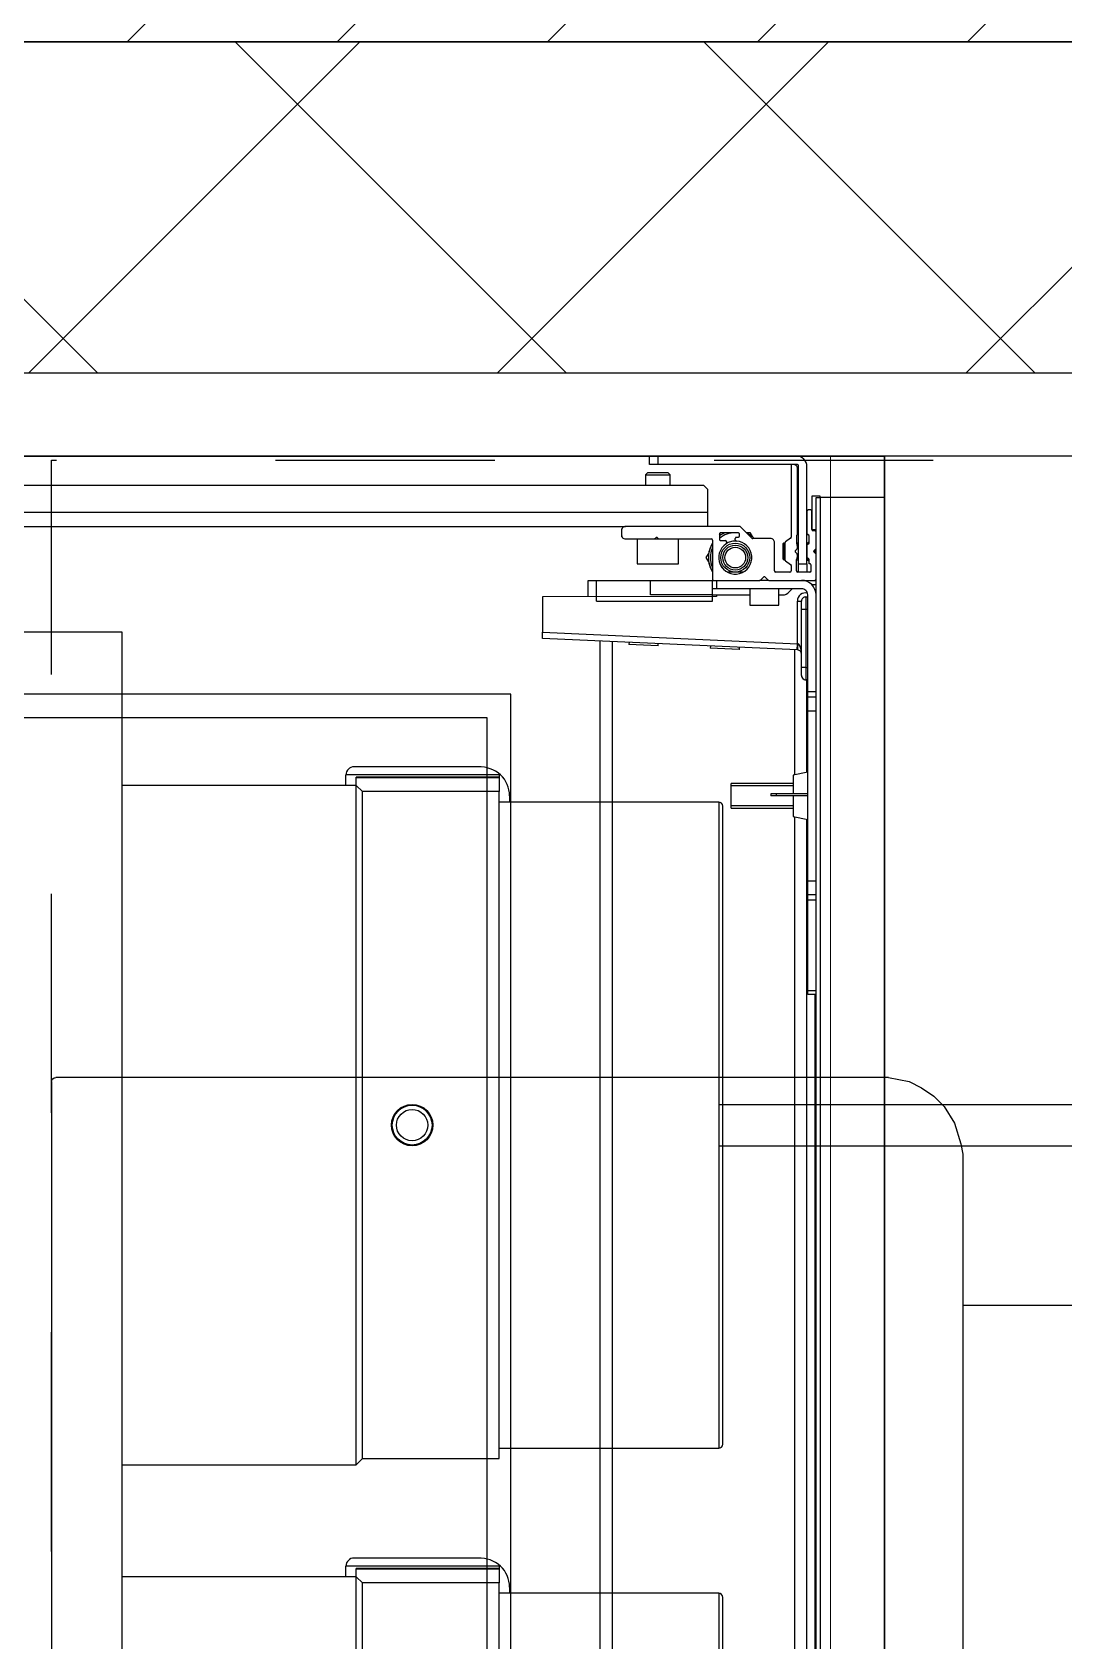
# Model space of a CAD drawing. Header units: centimetres. Extents: x 2648 to 12729, y 1890 to 6224.
# Drawn here: x 9259.53 to 9284.43, y 3492.79 to 3531.62 of the extents above; entities that cross this region are included whole.
import ezdxf

# ---------------------------------------------------------------- set-up
doc = ezdxf.new("R2010")
doc.units = ezdxf.units.CM
doc.linetypes.add('Style de ligne -1', pattern=[0.41664, 0.20828, -0.20836])
doc.linetypes.add('VW-01', pattern=[0.41656, 0.20828, -0.20828])
for name, color, linetype in [('B aménagement intérieur', 252, 'Continuous'), ('B Faux plafonds', 9, 'Continuous'), ('B GÈnÈral_Hatch', 252, 'Continuous'), ('B Général', 252, 'Continuous'), ('C ANNOTATIONS-prestations', 252, 'Continuous'), ('D SURFACES-shab', 252, 'Continuous'), ('MTI900_Alu', 252, 'Continuous')]:
    doc.layers.add(name, color=color, linetype=linetype)
doc.layers.add('prlm-CHAUFF', color=4, linetype='Continuous', lineweight=25)

# ---------------------------------------------------------------- blocks, each defined once
blk = doc.blocks.new('B 80.Gaine 150_70')
at = {"layer": 'B Général', "linetype": 'Continuous'}
blk.add_line((18.5, 36.305), (-69, 36.305), dxfattribs=at)
at = {"layer": 'B Général', "linetype": 'Continuous', "flags": 128}
for points in [[(-70, 36.305), (19.5, 36.305), (19.5, -2.715), (-70, -2.715)], [(-70, -2.7), (-70, 36.3), (19.5, 36.3), (19.5, -2.7)]]:
    blk.add_lwpolyline(points, close=True, dxfattribs=at)
at = {"layer": 'C ANNOTATIONS-prestations'}
for p, q in [((-69, 36.305), (-69, 35.205)), ((-69, 35.205), (-69, 34.755)), ((-69.03, 34.755), (-69.03, 34.555)), ((-69, 34.755), (-69.03, 34.755)), ((-69, 34.655), (-69, 34.755)), ((-69, 34.755), (18.5, 34.755)), ((18.5, 34.655), (-69, 34.655)), ((-68.23, 34.555), (-68.23, 34.655)), ((-68.2, 34.625), (-68.2, 34.585)), ((-67.771, 34.655), (-67.721, 34.606)), ((-67.736, 34.62), (-67.664, 34.62)), ((-67.679, 34.606), (-67.629, 34.655)), ((-67, 34.625), (-67, 34.655)), ((-67, 33.517), (-67, 34.625)), ((-66.9, 34.55), (-66.9, 34.655)), ((-64.317, 34.455), (-64.317, 34.655)), ((-64.182, 34.655), (-64.182, 34.455)), ((-63.85, 34.455), (-63.85, 34.655)), ((-59.75, 34.455), (-59.75, 34.655)), ((-59.418, 34.455), (-59.418, 34.655)), ((-59.283, 34.655), (-59.283, 34.455)), ((-57.1, 34.455), (-57.1, 34.655)), ((-57, 34.655), (-57, 34.455)), ((-23.583, 34.635), (-57, 34.635)), ((-70, 34.185), (-70, 30.835)), ((-69.8, 34.185), (-69.8, 30.835)), ((-67.4, 34.435), (-69.75, 34.435)), ((-67.4, 34.235), (-69.75, 34.235)), ((-68.105, 34.205), (-69.7, 34.205)), ((-69.03, 34.555), (-68.23, 34.555)), ((-68.7, 34.525), (-68.7, 34.465)), ((-68.23, 34.555), (-68.67, 34.555)), ((-68.67, 34.435), (-68.135, 34.435)), ((-68.077, 34.185), (-67.903, 34.185)), ((-67.904, 34.485), (-68.076, 34.485)), ((-67.94, 34.485), (-67.901, 34.446)), ((-67.901, 34.446), (-67.868, 34.446)), ((-67.9, 34.235), (-67.9, 34.185)), ((-67.783, 34.205), (-67.875, 34.205)), ((-67.857, 34.185), (-67.857, 34.235)), ((-67.845, 34.435), (-67.56, 34.435)), ((-67.762, 34.196), (-67.721, 34.156)), ((-67.679, 34.156), (-67.638, 34.196)), ((-67.53, 34.205), (-67.617, 34.205)), ((-67.543, 34.185), (-67.543, 34.235)), ((-67.537, 34.446), (-67.499, 34.446)), ((-67.23, 34.185), (-67.502, 34.185)), ((-67.4, 34.485), (-67.501, 34.485)), ((-67.5, 34.185), (-67.5, 34.235)), ((-67.499, 34.446), (-67.46, 34.485)), ((-67.4, 34.505), (-67.4, 34.485)), ((-67.4, 34.435), (-67.2, 34.435)), ((-67.4, 34.235), (-67.4, 34.435)), ((-67.2, 34.235), (-67.4, 34.235)), ((-67.23, 34.535), (-67.37, 34.535)), ((-67.2, 34.505), (-67.2, 34.215)), ((-66.8, 34.305), (-66.8, 32.255)), ((-64.317, 34.455), (-66.65, 34.455)), ((-66.6, 34.405), (-66.6, 34.455)), ((-66.6, 34.405), (-66.3, 34.405)), ((-66.3, 34.305), (-66.5, 34.305)), ((-66.5, 34.205), (-66.5, 34.305)), ((-65.471, 34.205), (-66.5, 34.205)), ((-66.3, 34.455), (-66.3, 34.405)), ((-66.3, 34.405), (-64.9, 34.405)), ((-66.3, 34.405), (-66.3, 34.305)), ((-64.9, 34.305), (-66.3, 34.305)), ((-65.75, 28.055), (-65.471, 34.205)), ((-65.321, 34.198), (-65.6, 28.055)), ((-65.471, 34.205), (-65.47, 34.21)), ((-65.321, 34.198), (-65.471, 34.205)), ((-65.32, 34.21), (-65.321, 34.198)), ((-64.9, 34.405), (-64.9, 34.455)), ((-64.9, 34.405), (-64.6, 34.405)), ((-64.9, 34.405), (-64.9, 34.305)), ((-64.7, 34.305), (-64.9, 34.305)), ((-64.6, 34.455), (-64.6, 34.405)), ((-62.366, 34.435), (-64.6, 34.435)), ((-64.182, 34.455), (-64.317, 34.455)), ((-63.85, 34.455), (-64.182, 34.455)), ((-59.75, 34.455), (-63.85, 34.455)), ((-62.37, 34.455), (-62.3, 34.105)), ((-61.85, 34.455), (-61.85, 33.696)), ((-61.8, 34.455), (-61.8, 33.696)), ((-61.3, 34.105), (-61.23, 34.455)), ((-23.65, 34.435), (-61.234, 34.435)), ((-59.418, 34.455), (-59.75, 34.455)), ((-59.283, 34.455), (-59.418, 34.455)), ((-57.1, 34.455), (-59.283, 34.455)), ((-57, 34.455), (-57.1, 34.455)), ((-69.8, 34.105), (-69.8, 34.085)), ((-69.77, 34.055), (-68.041, 34.055)), ((-68.016, 34.042), (-67.929, 33.918)), ((-67.904, 33.905), (-67.496, 33.905)), ((-67.9, 33.905), (-67.9, 33.875)), ((-67.9, 33.875), (-67.5, 33.875)), ((-67.9, 33.875), (-67.88, 33.855)), ((-67.88, 33.855), (-67.52, 33.855)), ((-67.857, 33.855), (-67.857, 33.905)), ((-67.543, 33.855), (-67.543, 33.905)), ((-67.52, 33.855), (-67.5, 33.875)), ((-67.5, 33.875), (-67.5, 33.905)), ((-67.471, 33.918), (-67.384, 34.042)), ((-67.359, 34.055), (-67.23, 34.055)), ((-67.2, 34.025), (-67.2, 33.685)), ((-66.65, 33.755), (-66.65, 33.852)), ((-65.324, 34.135), (-62.306, 34.135)), ((-62.3, 34.105), (-61.85, 34.105)), ((-62.1, 34.105), (-62.1, 32.605)), ((-62.039, 34.105), (-62.039, 32.605)), ((-61.8, 34.105), (-61.3, 34.105)), ((-61.561, 34.105), (-61.561, 32.605)), ((-61.5, 32.605), (-61.5, 34.105)), ((-61.294, 34.135), (-23.75, 34.135)), ((-68.01, 33.555), (-68.01, 33.127)), ((-67.23, 33.655), (-67.91, 33.655)), ((-67.079, 33.426), (-67.009, 33.496)), ((-67, 33.517), (-67, 33.293)), ((-66.4, 33.755), (-66.8, 33.755)), ((-66.4, 33.055), (-66.4, 33.755)), ((-61.85, 33.696), (-61.8, 33.696)), ((-61.85, 33.696), (-61.85, 33.56)), ((-61.85, 33.56), (-61.8, 33.56)), ((-61.8, 33.696), (-61.8, 33.56)), ((-68.019, 33.106), (-68.291, 32.834)), ((-68.156, 33.055), (-68.056, 33.113)), ((-68.156, 32.969), (-68.156, 33.055)), ((-67.009, 33.314), (-67.079, 33.384)), ((-67, 32.185), (-67, 33.293)), ((-66.8, 33.055), (-66.4, 33.055)), ((-66.65, 32.155), (-66.65, 33.055)), ((-68.3, 32.813), (-68.3, 30.055)), ((-68.15, 32.775), (-68.15, 32.355)), ((-68.07, 32.805), (-68.12, 32.805)), ((-68.04, 32.735), (-68.04, 32.775)), ((-67.979, 32.705), (-68.01, 32.705)), ((-67.2, 32.899), (-67.2, 32.511)), ((-65.334, 32.803), (-65.384, 32.805)), ((-65.334, 32.803), (-65.366, 32.101)), ((-68.104, 32.325), (-68.15, 32.351)), ((-68.12, 32.325), (-67.99, 32.325)), ((-67.96, 32.355), (-67.96, 32.465)), ((-67.93, 32.495), (-67.907, 32.495)), ((-67, 32.255), (-66.8, 32.255)), ((-66.8, 32.255), (-66.8, 32.155)), ((-66.65, 32.257), (-66.61, 32.255)), ((-66.61, 32.255), (-66.601, 28.055)), ((-61.5, 32.605), (-62.1, 32.605)), ((-69.2, 32.035), (-69.3, 31.935)), ((-69.3, 1.435), (-69.3, 31.935)), ((-69.2, 32.035), (-68.65, 32.035)), ((-68.65, 32.035), (-68.3, 32.035)), ((-68.65, 1.335), (-68.65, 32.035)), ((-68, 30.867), (-68, 32.125)), ((-67.97, 32.155), (-67.03, 32.155)), ((-67.55, 32.005), (-67.65, 32.063)), ((-67.45, 32.063), (-67.55, 32.005)), ((-67, 32.155), (-67, 32.185)), ((-67, 30.655), (-67, 32.155)), ((-66.8, 32.155), (-67, 32.155)), ((-66.65, 32.155), (-66.8, 32.155)), ((-66.5, 32.155), (-66.65, 32.155)), ((-66.65, 32.155), (-66.65, 30.655)), ((-66.5, 29.355), (-66.5, 32.155)), ((-65.416, 32.104), (-65.366, 32.101)), ((-69.55, 31.135), (-69.6, 31.085)), ((-69.6, 31.085), (-69.6, 30.585)), ((-69.55, 30.535), (-69.55, 31.135)), ((-69.3, 31.135), (-69.55, 31.135)), ((-67.4, 31.335), (-68, 31.335)), ((-67.4, 30.335), (-67.4, 31.335)), ((-70, 30.635), (-70, 30.835)), ((-70, 30.835), (-69.8, 30.835)), ((-69.8, 30.835), (-69.8, 30.635)), ((-68.029, 30.826), (-68.009, 30.846)), ((-68.009, 30.764), (-68.029, 30.784)), ((-68, 30.743), (-68, 30.867)), ((-68, 30.055), (-68, 30.743)), ((-65.423, 30.841), (-65.473, 30.843)), ((-65.423, 30.841), (-65.455, 30.139)), ((-69.8, 30.635), (-70, 30.635)), ((-69.6, 30.585), (-69.55, 30.535)), ((-69.55, 30.535), (-69.3, 30.535)), ((-68, 30.335), (-67.4, 30.335)), ((-67, 29.355), (-67, 30.655)), ((-66.65, 30.655), (-67, 30.655)), ((-68.3, 3.285), (-68.3, 30.055)), ((-68.2, 29.955), (-68.1, 29.955)), ((-65.505, 30.142), (-65.455, 30.139)), ((-65.524, 29.735), (-23.925, 29.735)), ((-67, 29.155), (-67, 29.355)), ((-66.5, 29.355), (-67, 29.355)), ((-66.603, 29.155), (-67, 29.155)), ((-65.537, 29.435), (-23.925, 29.435)), ((-66.601, 28.055), (-65.75, 28.055)), ((-65.6, 28.055), (-65.75, 28.055))]:
    blk.add_line(p, q, dxfattribs=at)
at = {"layer": 'C ANNOTATIONS-prestations', "flags": 128}
for points in [[(-68.23, 34.555, 0.198912), (-68.209, 34.564, 0.198912), (-68.2, 34.585)], [(-68.17, 34.655, 0.198912), (-68.191, 34.646, 0.198912), (-68.2, 34.625)], [(-67.721, 34.606, 0.198912), (-67.7, 34.597, 0.198912), (-67.679, 34.606)], [(-67, 34.625, 0.198912), (-67.009, 34.646, 0.198912), (-67.03, 34.655)], [(-66.65, 34.655, 0.198912), (-66.897, 34.552, 0.198912), (-67, 34.305)], [(-69.75, 34.435, 0.198912), (-69.927, 34.362, 0.198912), (-70, 34.185)], [(-69.75, 34.235, 0.198912), (-69.785, 34.22, 0.198912), (-69.8, 34.185)], [(-69.7, 34.205, 0.198912), (-69.771, 34.176, 0.198912), (-69.8, 34.105)], [(-68.67, 34.555, 0.198912), (-68.691, 34.546, 0.198912), (-68.7, 34.525)], [(-68.7, 34.465, 0.198912), (-68.691, 34.444, 0.198912), (-68.67, 34.435)], [(-68.135, 34.435, 0.17724), (-68.116, 34.442, 0.17724), (-68.105, 34.46)], [(-68.076, 34.485, 0.17724), (-68.095, 34.478, 0.17724), (-68.105, 34.46)], [(-68.105, 34.205, 0.155096), (-68.094, 34.191, 0.155096), (-68.077, 34.185)], [(-67.875, 34.46, 0.17724), (-67.885, 34.478, 0.17724), (-67.904, 34.485)], [(-67.903, 34.185, 0.155096), (-67.886, 34.191, 0.155096), (-67.875, 34.205)], [(-67.9, 34.435, 0.013224), (-67.9, 34.44, 0.013224), (-67.901, 34.446)], [(-67.875, 34.46, 0.17724), (-67.864, 34.442, 0.17724), (-67.845, 34.435)], [(-67.762, 34.196, 0.098491), (-67.772, 34.203, 0.098491), (-67.783, 34.205)], [(-67.617, 34.205, 0.098491), (-67.628, 34.203, 0.098491), (-67.638, 34.196)], [(-67.56, 34.435, 0.17724), (-67.541, 34.442, 0.17724), (-67.53, 34.46)], [(-67.501, 34.485, 0.17724), (-67.52, 34.478, 0.17724), (-67.53, 34.46)], [(-67.53, 34.205, 0.155096), (-67.519, 34.191, 0.155096), (-67.502, 34.185)], [(-67.499, 34.446, 0.013224), (-67.5, 34.44, 0.013224), (-67.5, 34.435)], [(-67.37, 34.535, 0.198912), (-67.391, 34.526, 0.198912), (-67.4, 34.505)], [(-67.2, 34.505, 0.198912), (-67.209, 34.526, 0.198912), (-67.23, 34.535)], [(-67.23, 34.185, 0.198912), (-67.209, 34.194, 0.198912), (-67.2, 34.215)], [(-66.65, 34.455, 0.198912), (-66.756, 34.411, 0.198912), (-66.8, 34.305)], [(-66.695, 34.448, 0.227222), (-66.656, 34.28, 0.227222), (-66.5, 34.205)], [(-66.6, 34.405, 0.198912), (-66.571, 34.334, 0.198912), (-66.5, 34.305)], [(-65.22, 34.305, 0.193016), (-65.289, 34.277, 0.193016), (-65.32, 34.21)], [(-64.7, 34.305, 0.198912), (-64.629, 34.334, 0.198912), (-64.6, 34.405)], [(-69.8, 34.085, 0.198912), (-69.791, 34.064, 0.198912), (-69.77, 34.055)], [(-68.016, 34.042, 0.120588), (-68.027, 34.052, 0.120588), (-68.041, 34.055)], [(-67.929, 33.918, 0.120588), (-67.918, 33.908, 0.120588), (-67.904, 33.905)], [(-67.721, 34.156, 0.198912), (-67.7, 34.147, 0.198912), (-67.679, 34.156)], [(-67.496, 33.905, 0.120588), (-67.482, 33.908, 0.120588), (-67.471, 33.918)], [(-67.359, 34.055, 0.120588), (-67.373, 34.052, 0.120588), (-67.384, 34.042)], [(-67.2, 34.025, 0.198912), (-67.209, 34.046, 0.198912), (-67.23, 34.055)], [(-66.8, 34.087, 0.028434), (-66.763, 34.044, 0.028434), (-66.722, 34.005)], [(-66.65, 33.852, 0.109774), (-66.669, 33.936, 0.109774), (-66.722, 34.005)], [(-67.91, 33.655, 0.198912), (-67.981, 33.626, 0.198912), (-68.01, 33.555)], [(-67.23, 33.655, 0.198912), (-67.209, 33.664, 0.198912), (-67.2, 33.685)], [(-67.079, 33.426, 0.198912), (-67.088, 33.405, 0.198912), (-67.079, 33.384)], [(-67.009, 33.496, 0.098491), (-67.002, 33.506, 0.098491), (-67, 33.517)], [(-68.01, 33.164, 0.041018), (-68.079, 33.083, 0.041018), (-68.133, 32.992)], [(-68.019, 33.106, 0.098491), (-68.012, 33.116, 0.098491), (-68.01, 33.127)], [(-67.882, 32.482, 0.366532), (-67.384, 32.341, 0.366532), (-67.164, 32.808, 0.366532), (-67.588, 33.103, 0.366532), (-67.949, 32.733)], [(-67, 33.293, 0.098491), (-67.002, 33.304, 0.098491), (-67.009, 33.314)], [(-68.291, 32.834, 0.098491), (-68.298, 32.824, 0.098491), (-68.3, 32.813)], [(-68.12, 32.805, 0.198912), (-68.141, 32.796, 0.198912), (-68.15, 32.775)], [(-68.143, 32.794, 0.018566), (-68.148, 32.75, 0.018566), (-68.15, 32.705)], [(-68.15, 32.705, 0.085942), (-68.115, 32.503, 0.085942), (-68.014, 32.325)], [(-68.04, 32.775, 0.198912), (-68.049, 32.796, 0.198912), (-68.07, 32.805)], [(-68.04, 32.735, 0.198912), (-68.031, 32.714, 0.198912), (-68.01, 32.705)], [(-67.979, 32.705, 0.189855), (-67.958, 32.713, 0.189855), (-67.949, 32.733)], [(-67.949, 32.733, 0.008728), (-67.95, 32.719, 0.008728), (-67.95, 32.705)], [(-67.95, 32.705, 0.074153), (-67.933, 32.588, 0.074153), (-67.882, 32.482)], [(-68.15, 32.455, 0.02871), (-68.117, 32.388, 0.02871), (-68.077, 32.325)], [(-68.15, 32.355, 0.198912), (-68.141, 32.334, 0.198912), (-68.12, 32.325)], [(-67.99, 32.325, 0.198912), (-67.969, 32.334, 0.198912), (-67.96, 32.355)], [(-67.93, 32.495, 0.198912), (-67.951, 32.486, 0.198912), (-67.96, 32.465)], [(-67.882, 32.482, 0.122946), (-67.893, 32.491, 0.122946), (-67.907, 32.495)], [(-67.97, 32.155, 0.198912), (-67.991, 32.146, 0.198912), (-68, 32.125)], [(-67.896, 32.155, 0.14145), (-67.55, 32.055, 0.14145), (-67.204, 32.155)], [(-67.79, 32.155, 0.103148), (-67.55, 32.105, 0.103148), (-67.31, 32.155)], [(-67.03, 32.155, 0.198912), (-67.009, 32.164, 0.198912), (-67, 32.185)], [(-68.029, 30.826, 0.198912), (-68.038, 30.805, 0.198912), (-68.029, 30.784)], [(-68.009, 30.846, 0.098491), (-68.002, 30.856, 0.098491), (-68, 30.867)], [(-68, 30.743, 0.098491), (-68.002, 30.754, 0.098491), (-68.009, 30.764)], [(-68.3, 30.055, 0.198912), (-68.271, 29.984, 0.198912), (-68.2, 29.955)], [(-68.1, 29.955, 0.198912), (-68.029, 29.984, 0.198912), (-68, 30.055)]]:
    blk.add_lwpolyline(points, format="xyb", dxfattribs=at)
at = {"layer": 'C ANNOTATIONS-prestations'}
for radius in [0.35, 0.3, 0.25]:
    blk.add_circle((-67.55, 32.705), radius, dxfattribs=at)
for points, knots in [([(-65.22, 34.305), (-65.254, 34.305), (-65.318, 34.298), (-65.367, 34.286), (-65.396, 34.276), (-65.421, 34.265), (-65.441, 34.252), (-65.453, 34.242), (-65.462, 34.232), (-65.469, 34.218), (-65.47, 34.211), (-65.47, 34.21), (-65.47, 34.21)], [0, 0, 0, 1, 2, 3, 4, 5, 6, 7, 8, 9, 9, 10, 10, 10]), ([(-65.47, 34.21), (-65.431, 34.208), (-65.38, 34.207), (-65.352, 34.207), (-65.333, 34.207), (-65.324, 34.208), (-65.322, 34.209), (-65.321, 34.209), (-65.32, 34.209), (-65.32, 34.209), (-65.32, 34.21)], [0, 0, 0, 1, 2, 3, 4, 5, 6, 7, 7, 8, 8, 8])]:
    blk.add_open_spline(points, degree=2, knots=knots, dxfattribs=at)
blk = doc.blocks.new('xi.uta-yzen-g')
at = {"layer": 'prlm-CHAUFF', "ltscale": 50}
for p, q in [((-36.4, 35.02), (-20.8, 35.02)), ((-36.4, 35.02), (-36.4, 29.72)), ((-20.9, 35.12), (-36.3, 35.12)), ((-20.8, 29.72), (-20.8, 35.02)), ((-17.3, 35.02), (-1.7, 35.02)), ((-17.3, 35.02), (-17.3, 29.72)), ((-1.8, 35.12), (-17.2, 35.12)), ((-36.55, 29.97), (-36.4, 29.97)), ((-17.45, 29.97), (-17.3, 29.97)), ((-37.056, 29.72), (-36.65, 29.72)), ((-37.056, 29.72), (-37.056, 26.02)), ((-37, 29.72), (-37, 26.27)), ((-36.98, 29.72), (-36.98, 26.27)), ((-20.55, 29.72), (-36.65, 29.72)), ((-36.65, 29.72), (-36.65, 26.42)), ((-20.55, 26.42), (-20.55, 29.72)), ((-17.956, 29.72), (-17.55, 29.72)), ((-17.956, 29.72), (-17.956, 26.02)), ((-17.9, 29.72), (-17.9, 26.27)), ((-17.88, 29.72), (-17.88, 26.27)), ((-1.45, 29.72), (-17.55, 29.72)), ((-17.55, 29.72), (-17.55, 26.42)), ((-37.25, 29.216), (-37.25, 26.22)), ((-18.15, 29.216), (-18.15, 26.22)), ((-37, 28.42), (-36.98, 28.42)), ((-17.9, 28.42), (-17.88, 28.42)), ((-36.98, 28.07), (-37, 28.07)), ((-17.88, 28.07), (-17.9, 28.07)), ((-37, 27.693), (-36.98, 27.693)), ((-17.9, 27.693), (-17.88, 27.693)), ((-36.98, 27.343), (-37, 27.343)), ((-37, 27.293), (-36.98, 27.293)), ((-36.98, 27.193), (-37, 27.193)), ((-17.88, 27.343), (-17.9, 27.343)), ((-17.9, 27.293), (-17.88, 27.293)), ((-17.88, 27.193), (-17.9, 27.193)), ((-36.65, 26.42), (-36.8, 26.27)), ((-20.55, 26.42), (-36.65, 26.42)), ((-20.4, 26.27), (-20.55, 26.42)), ((-17.55, 26.42), (-17.7, 26.27)), ((-1.45, 26.42), (-17.55, 26.42)), ((-36.8, 26.02), (-37.05, 26.02)), ((-36.98, 26.27), (-37, 26.27)), ((-36.8, 26.27), (-36.98, 26.27)), ((-20.4, 26.27), (-36.8, 26.27)), ((-36.8, 26.27), (-36.8, 20.62)), ((-20.4, 20.62), (-20.4, 26.27)), ((-17.7, 26.02), (-17.95, 26.02)), ((-17.88, 26.27), (-17.9, 26.27)), ((-17.7, 26.27), (-17.88, 26.27)), ((-1.3, 26.27), (-17.7, 26.27)), ((-17.7, 26.27), (-17.7, 20.62))]:
    blk.add_line(p, q, dxfattribs=at)
for points in [[(-39, 30), (-39, 0), (0, 0), (0, 30)], [(-38.429, 29.429), (-38.429, 0.571), (-0.571, 0.571), (-0.571, 29.429)], [(-40.5, 20.62), (-40.5, 3.9), (40.5, 3.9), (40.5, 20.62)]]:
    blk.add_lwpolyline(points, close=True, dxfattribs=at)
for radius in [0.5, 0.48, 0.38]:
    blk.add_circle((-28.6, 27.62), radius, dxfattribs=at)
for centre, radius, start, end in [((-36.3, 35.02), 0.1, 90, 180), ((-20.9, 35.02), 0.1, 0, 90), ((-17.2, 35.02), 0.1, 90, 180), ((-36.55, 29.27), 0.7, 90, 136.2731), ((-17.45, 29.27), 0.7, 90, 136.2731), ((-36.475, 29.24), 0.776, 138.5248, 181.7675), ((-17.375, 29.24), 0.776, 138.5248, 181.7675), ((-37.05, 26.22), 0.2, 180, 268.3239), ((-37.05, 26.22), 0.2, 268.3239, 270), ((-17.95, 26.22), 0.2, 180, 268.3239), ((-17.95, 26.22), 0.2, 268.3239, 270)]:
    blk.add_arc(centre, radius, start, end, dxfattribs=at)
for centre, major_axis, ratio, start_param, end_param in [((-36.55, 28.959), (-0.45, 0), 0.974723, 5.983927, 6.283185), ((-17.45, 28.959), (-0.45, 0), 0.974723, 5.983927, 6.283185), ((-36.55, 28.603), (-0.45, 0), 0.974723, 5.983927, 6.283185), ((-35.75, 28.603), (-1.25, 0), 0.146694, 0, 0.179125), ((-17.45, 28.603), (-0.45, 0), 0.974723, 5.983927, 6.283185), ((-16.65, 28.603), (-1.25, 0), 0.146694, 0, 0.179125)]:
    blk.add_ellipse(centre, major_axis=major_axis, ratio=ratio, start_param=start_param, end_param=end_param, dxfattribs=at)
for points in [[(-36.982, 29.391), (-36.986, 29.379), (-36.989, 29.366), (-36.997, 29.324), (-37, 29.294), (-37, 29.265)], [(-17.882, 29.391), (-17.886, 29.379), (-17.889, 29.366), (-17.897, 29.324), (-17.9, 29.294), (-17.9, 29.265)]]:
    blk.add_open_spline(points, degree=3, knots=[0.8185803, 0.8185803, 0.8185803, 0.8185803, 0.875, 0.875, 1, 1, 1, 1], dxfattribs=at)
blk = doc.blocks.new('B 70.MTI900_Alu_390')
at = {"layer": 'MTI900_Alu', "color": 1, "linetype": 'Continuous'}
for p, q in [((4.34, -0.405), (4.34, -3.475)), ((4.405, -0.415), (4.405, -3.465)), ((4.305, -0.6), (4.305, -3.277)), ((4.0071, -3.6913), (4.035, -3.077)), ((4.05, -3.077), (4.0221, -3.692)), ((4.035, -3.077), (4.05, -3.077)), ((4.1351, -3.077), (4.05, -3.077)), ((4.136, -3.497), (4.1351, -3.077)), ((4.0287, -3.215), (-0.1325, -3.215)), ((4.125, -3.207), (4.125, -3.487)), ((4.125, -3.207), (4.175, -3.207)), ((4.1353, -3.187), (4.175, -3.187)), ((4.175, -3.187), (4.175, -3.207)), ((4.175, -3.207), (4.175, -3.337)), ((4.0274, -3.245), (-0.1325, -3.245)), ((4.0173, -3.3556), (4.0205, -3.2854)), ((4.0255, -3.2857), (4.0205, -3.2854)), ((4.275, -3.277), (4.275, -3.3458)), ((4.295, -3.267), (4.285, -3.267)), ((4.305, -3.5528), (4.305, -3.277)), ((4.14, -3.337), (4.175, -3.337)), ((4.14, -3.487), (4.14, -3.337)), ((4.175, -3.337), (4.175, -3.487)), ((4.215, -3.305), (4.215, -3.405)), ((4.275, -3.305), (4.215, -3.305)), ((4.43, -3.325), (4.405, -3.325)), ((4.43, -3.325), (4.43, -3.385)), ((4.435, -3.33), (4.43, -3.325)), ((4.435, -3.38), (4.435, -3.33)), ((4.455, -3.355), (4.455, -3.335)), ((4.455, -3.335), (4.475, -3.335)), ((4.475, -3.335), (4.475, -3.355)), ((4.0173, -3.3556), (4.0223, -3.3558)), ((4.275, -3.3458), (4.275, -3.3582)), ((4.275, -3.3582), (4.275, -3.484)), ((4.2759, -3.3479), (4.2779, -3.3499)), ((4.2779, -3.3541), (4.2759, -3.3561)), ((4.455, -3.69), (4.455, -3.355)), ((4.475, -3.355), (4.455, -3.355)), ((4.475, -3.69), (4.475, -3.355)), ((4.215, -3.405), (4.275, -3.405)), ((4.405, -3.385), (4.43, -3.385)), ((4.43, -3.385), (4.435, -3.38)), ((4.0084, -3.5518), (4.0116, -3.4816)), ((4.0166, -3.4819), (4.0116, -3.4816)), ((4.125, -3.487), (4.14, -3.487)), ((4.14, -3.487), (4.155, -3.487)), ((4.14, -3.487), (4.14, -3.577)), ((4.155, -3.487), (4.175, -3.487)), ((4.155, -3.497), (4.155, -3.487)), ((4.175, -3.487), (4.175, -3.49)), ((4.175, -3.49), (4.175, -3.6008)), ((4.272, -3.487), (4.178, -3.487)), ((4.22, -3.4778), (4.23, -3.472)), ((4.23, -3.472), (4.24, -3.4778)), ((4.34, -3.475), (4.305, -3.475)), ((4.395, -3.475), (4.34, -3.475)), ((4.395, -3.475), (4.405, -3.465)), ((3.625, -3.532), (3.685, -3.532)), ((3.625, -3.532), (3.625, -3.682)), ((3.6311, -3.682), (3.6311, -3.532)), ((3.6789, -3.682), (3.6789, -3.532)), ((3.685, -3.682), (3.685, -3.532)), ((4.14, -3.4972), (4.136, -3.497)), ((4.155, -3.702), (4.155, -3.497)), ((4.175, -3.497), (4.155, -3.497)), ((4.195, -3.5614), (4.195, -3.5226)), ((4.268, -3.521), (4.2657, -3.521)), ((4.271, -3.507), (4.271, -3.518)), ((4.287, -3.504), (4.274, -3.504)), ((4.2854, -3.504), (4.29, -3.5066)), ((4.29, -3.549), (4.29, -3.507)), ((4.0084, -3.5518), (4.0134, -3.552)), ((4.2729, -3.542), (4.276, -3.542)), ((4.2769, -3.5821), (4.3041, -3.5549)), ((4.279, -3.545), (4.279, -3.549)), ((4.282, -3.552), (4.287, -3.552)), ((4.2906, -3.5684), (4.2906, -3.577)), ((4.115, -3.577), (4.115, -3.647)), ((4.155, -3.577), (4.115, -3.577)), ((4.175, -3.6232), (4.175, -3.6008)), ((4.1759, -3.6029), (4.1829, -3.6099)), ((4.276, -3.627), (4.276, -3.5842)), ((4.2906, -3.577), (4.2806, -3.5828)), ((3.655, -3.6411), (3.655, -3.6275)), ((3.66, -3.6275), (3.655, -3.6275)), ((3.655, -3.717), (3.655, -3.6411)), ((3.66, -3.6411), (3.655, -3.6411)), ((3.66, -3.6411), (3.66, -3.6275)), ((3.66, -3.717), (3.66, -3.6411)), ((4.115, -3.647), (4.155, -3.647)), ((4.14, -3.647), (4.14, -3.6567)), ((4.175, -3.6232), (4.175, -3.734)), ((4.1829, -3.6141), (4.1759, -3.6211)), ((4.195, -3.674), (4.195, -3.64)), ((4.198, -3.637), (4.266, -3.637)), ((3.6044, -3.685), (-0.15, -3.685)), ((3.605, -3.682), (3.598, -3.717)), ((3.655, -3.682), (3.605, -3.682)), ((3.705, -3.682), (3.66, -3.682)), ((3.712, -3.717), (3.705, -3.682)), ((4.0074, -3.685), (3.7056, -3.685)), ((4.2109, -3.677), (4.198, -3.677)), ((4.2221, -3.6633), (4.2134, -3.6757)), ((4.2654, -3.662), (4.2246, -3.662)), ((4.227, -3.657), (4.225, -3.659)), ((4.265, -3.659), (4.225, -3.659)), ((4.225, -3.659), (4.225, -3.662)), ((4.263, -3.657), (4.227, -3.657)), ((4.2293, -3.657), (4.2293, -3.662)), ((4.2429, -3.6871), (4.2388, -3.6911)), ((4.2512, -3.6911), (4.2471, -3.6871)), ((4.2607, -3.657), (4.2607, -3.662)), ((4.265, -3.659), (4.263, -3.657)), ((4.265, -3.662), (4.265, -3.659)), ((4.2766, -3.6757), (4.2679, -3.6633)), ((4.452, -3.677), (4.2791, -3.677)), ((4.455, -3.682), (4.455, -3.68)), ((-0.16, -3.715), (3.5984, -3.715)), ((3.175, -3.717), (3.185, -3.717)), ((3.175, -3.737), (3.175, -3.717)), ((3.185, -3.717), (3.4033, -3.717)), ((3.185, -3.717), (3.185, -3.737)), ((3.4033, -3.737), (3.4033, -3.717)), ((3.4033, -3.717), (3.4168, -3.717)), ((3.4168, -3.717), (3.45, -3.717)), ((3.4168, -3.717), (3.4168, -3.737)), ((3.45, -3.717), (3.86, -3.717)), ((3.45, -3.717), (3.45, -3.737)), ((3.7116, -3.715), (3.935, -3.715)), ((3.86, -3.717), (3.8932, -3.717)), ((3.86, -3.717), (3.86, -3.737)), ((3.8932, -3.717), (3.9067, -3.717)), ((3.8932, -3.737), (3.8932, -3.717)), ((3.9067, -3.717), (4.14, -3.717)), ((3.9067, -3.717), (3.9067, -3.737)), ((3.935, -3.717), (3.935, -3.712)), ((3.965, -3.712), (3.935, -3.712)), ((3.945, -3.702), (3.965, -3.702)), ((3.965, -3.702), (4.105, -3.702)), ((3.965, -3.712), (3.965, -3.702)), ((3.965, -3.712), (3.965, -3.717)), ((4.105, -3.712), (3.965, -3.712)), ((4.007, -3.6925), (4.0071, -3.6913)), ((4.0071, -3.6913), (4.0221, -3.692)), ((4.0221, -3.692), (4.022, -3.6925)), ((4.0221, -3.692), (4.125, -3.692)), ((4.105, -3.702), (4.125, -3.702)), ((4.105, -3.712), (4.105, -3.702)), ((4.105, -3.717), (4.105, -3.712)), ((4.135, -3.712), (4.105, -3.712)), ((4.125, -3.692), (4.125, -3.702)), ((4.135, -3.712), (4.135, -3.717)), ((4.165, -3.7265), (4.165, -3.737)), ((4.195, -3.722), (4.195, -3.693)), ((4.195, -3.695), (4.215, -3.695)), ((4.215, -3.715), (4.195, -3.715)), ((4.198, -3.69), (4.2252, -3.69)), ((4.198, -3.725), (4.212, -3.725)), ((4.215, -3.695), (4.45, -3.695)), ((4.215, -3.695), (4.215, -3.715)), ((4.215, -3.715), (4.45, -3.715)), ((4.215, -3.72), (4.2251, -3.72)), ((4.215, -3.722), (4.215, -3.72)), ((4.2249, -3.7161), (4.221, -3.72)), ((4.2287, -3.7161), (4.2249, -3.7161)), ((4.225, -3.69), (4.225, -3.695)), ((4.228, -3.692), (4.2367, -3.692)), ((4.2293, -3.69), (4.2293, -3.695)), ((4.2595, -3.715), (4.231, -3.715)), ((4.2533, -3.692), (4.2625, -3.692)), ((4.2607, -3.69), (4.2607, -3.695)), ((4.2651, -3.7161), (4.2618, -3.7161)), ((4.265, -3.695), (4.265, -3.69)), ((4.269, -3.72), (4.2651, -3.7161)), ((4.2827, -3.69), (4.2653, -3.69)), ((4.2654, -3.72), (4.2826, -3.72)), ((4.2855, -3.692), (4.445, -3.692)), ((4.342, -3.715), (4.2885, -3.715)), ((4.298, -3.727), (4.342, -3.727)), ((4.378, -3.727), (4.298, -3.727)), ((4.298, -3.727), (4.298, -3.737)), ((4.345, -3.724), (4.345, -3.718)), ((4.378, -3.747), (4.378, -3.727)), ((-4.375, -3.737), (4.375, -3.737)), ((4.375, -3.747), (-4.375, -3.747)), ((-0.1667, -3.735), (3.175, -3.735)), ((4.175, -3.734), (4.175, -3.737)), ((4.2429, -3.7321), (4.2379, -3.737)), ((4.2486, -3.7335), (4.2414, -3.7335)), ((4.2521, -3.737), (4.2471, -3.7321)), ((4.295, -3.734), (4.295, -3.73)), ((4.375, -3.737), (4.375, -3.747)), ((4.375, -3.747), (4.378, -3.747)), ((4.375, -3.792), (4.375, -3.747)), ((4.375, -3.902), (4.375, -3.792)), ((-4.375, -3.902), (4.375, -3.902))]:
    blk.add_line(p, q, dxfattribs=at)
for radius in [0.035, 0.03, 0.025]:
    blk.add_circle((4.23, -3.542), radius, dxfattribs=at)
for centre, radius, start, end in [((4.285, -3.277), 0.01, 90, 180), ((4.295, -3.277), 0.01, 0, 90), ((4.278, -3.3458), 0.003, 180, 225), ((4.278, -3.3582), 0.003, 135, 180), ((4.2758, -3.352), 0.003, 315, 45), ((4.178, -3.49), 0.003, 90, 180), ((4.23, -3.542), 0.065, 57.7958, 122.2042), ((4.23, -3.542), 0.06, 66.4435, 113.5565), ((4.272, -3.484), 0.003, 270, 0), ((4.23, -3.542), 0.04, 33.9272, 355.9994), ((4.2657, -3.518), 0.003, 213.9272, 270), ((4.23, -3.542), 0.04, 0, 33.9272), ((4.268, -3.518), 0.003, 270, 0), ((4.274, -3.507), 0.003, 90, 180), ((4.23, -3.542), 0.06, 0, 39.2965), ((4.23, -3.542), 0.065, 22.6199, 35.7758), ((4.287, -3.507), 0.003, 0, 90), ((4.2729, -3.545), 0.003, 90, 175.9994), ((4.23, -3.542), 0.04, 355.9994, 0), ((4.276, -3.545), 0.003, 0, 90), ((4.23, -3.542), 0.065, 315.0475, 333.838), ((4.282, -3.549), 0.003, 180, 270), ((4.287, -3.549), 0.003, 270, 0), ((4.23, -3.542), 0.06, 351.491, 0), ((4.302, -3.5528), 0.003, 315, 0), ((4.178, -3.6008), 0.003, 180, 225), ((4.1808, -3.612), 0.003, 315, 45), ((4.279, -3.5842), 0.003, 135, 180), ((4.178, -3.6232), 0.003, 135, 180), ((4.198, -3.64), 0.003, 90, 180), ((4.266, -3.627), 0.01, 270, 0), ((4.16, -3.6567), 0.02, 180, 230.1159), ((4.1151, -3.7104), 0.05, 37.0861, 50.1159), ((4.198, -3.674), 0.003, 180, 270), ((4.2109, -3.674), 0.003, 270, 325.008), ((4.2246, -3.665), 0.003, 90, 145.008), ((4.245, -3.6892), 0.003, 45, 135), ((4.2654, -3.665), 0.003, 34.992, 90), ((4.2791, -3.674), 0.003, 214.992, 270), ((4.445, -3.682), 0.01, 270, 0), ((4.452, -3.68), 0.003, 0, 90), ((3.945, -3.712), 0.01, 90, 180), ((3.997, -3.692), 0.01, 270, 357.3974), ((4.125, -3.712), 0.02, 347.588, 90), ((4.125, -3.712), 0.01, 0, 90), ((4.14, -3.702), 0.035, 270, 0), ((4.14, -3.702), 0.015, 270, 0), ((4.198, -3.693), 0.003, 90, 180), ((4.198, -3.722), 0.003, 180, 270), ((4.212, -3.722), 0.003, 270, 0), ((4.215, -3.715), 0.01, 353.9388, 0), ((4.2251, -3.717), 0.003, 270, 350.4059), ((4.2252, -3.693), 0.003, 19.4712, 90), ((4.231, -3.718), 0.003, 90, 170.4059), ((4.2367, -3.689), 0.003, 270, 315), ((4.2533, -3.689), 0.003, 225, 270), ((4.2595, -3.718), 0.003, 9.5941, 90), ((4.2653, -3.693), 0.003, 90, 160.5288), ((4.2654, -3.717), 0.003, 189.5941, 270), ((4.275, -3.715), 0.01, 180, 186.0612), ((4.2826, -3.717), 0.003, 270, 350.4059), ((4.2827, -3.693), 0.003, 19.4712, 90), ((4.2885, -3.718), 0.003, 90, 170.4059), ((4.298, -3.73), 0.003, 90, 180), ((4.342, -3.718), 0.003, 0, 90), ((4.342, -3.724), 0.003, 270, 0), ((4.45, -3.69), 0.025, 270, 0), ((4.45, -3.69), 0.005, 270, 0), ((4.178, -3.734), 0.003, 180, 270), ((4.245, -3.7342), 0.003, 45, 135), ((4.292, -3.734), 0.003, 270, 0)]:
    blk.add_arc(centre, radius, start, end, dxfattribs=at)
for centre, major_axis, ratio, start_param, end_param in [((3.997, -3.692), (-0.025, 0), 0.4, 1.570796, 3.096169), ((4.022, -3.6931), (-0.015, 0.0007), 0.045361, -1.568734, 0)]:
    blk.add_ellipse(centre, major_axis=major_axis, ratio=ratio, start_param=start_param, end_param=end_param, dxfattribs=at)
blk = doc.blocks.new('B 80.200_wc-2')
at = {"layer": 'B Général', "linetype": 'Continuous'}
for p, q in [((-25, -20.1), (-25, 0)), ((-24.9, 0.1), (24.9, 0.1)), ((-19.5, -44.2), (-19.5, -21.9))]:
    blk.add_line(p, q, dxfattribs=at)
at = {"layer": 'B Général', "linetype": 'Continuous', "flags": 128}
blk.add_lwpolyline([(-25, -20.1), (-24.9, -20.6), (-24.75, -20.9), (-24.55, -21.2), (-24.3, -21.45), (-23.9, -21.7), (-23.4, -21.85), (-23.15, -21.9), (23.25, -21.9), (23.55, -21.85), (23.9, -21.7), (24.2, -21.5), (24.45, -21.3), (24.65, -21.05), (24.8, -20.75), (24.9, -20.5), (24.95, -20.3), (25, -20.1)], dxfattribs=at)
at = {"layer": 'B Général', "linetype": 'Continuous'}
blk.add_arc((-24.9, 0), 0.1, 90, 180, dxfattribs=at)
blk = doc.blocks.new('B 80.Groupe-2-1')
at = {"layer": 'B Général', "linetype": 'Style de ligne -1', "ltscale": 25.4, "flags": 128}
blk.add_lwpolyline([(-35.4, 7.6), (35.6, 7.6), (35.6, -32.4), (-35.4, -32.4)], close=True, dxfattribs=at)
at = {"layer": 'B Général', "xscale": -1, "rotation": 270}
blk.add_blockref('B 80.200_wc-2', (35.5, 7.5), dxfattribs=at)

msp = doc.modelspace()

# ---------------------------------------------------------------- hatches: boundary and pattern name
at = {"layer": 'B GÈnÈral_Hatch', "linetype": 'Continuous'}
h = msp.add_hatch(dxfattribs=at)
h.set_pattern_fill('50_BETON', color=256, style=0, pattern_type=2)
h.set_pattern_definition([(45, (0, 0), (2.4253472, -2.6458333), [])])
h.paths.add_polyline_path([(9435.447, 3531.389), (9415.447, 3551.389), (9190.796, 3551.389), (9208.796, 3531.389)])
h = msp.add_hatch(dxfattribs=at)
h.set_pattern_fill('02_ISOLANT', color=256, angle=-180, style=0, pattern_type=2)
h.set_pattern_definition([(-135, (0, 0), (5.6568546, -5.656854), []), (-45, (0, 0), (-5.656854, -5.6568546), [])])
h.paths.add_polyline_path([(9443.447, 3523.389), (9435.447, 3531.389), (9241.081, 3531.389), (9241.081, 3523.389)])

# ---------------------------------------------------------------- linework, layer by layer
at = {"layer": 'B Faux plafonds', "linetype": 'VW-01', "ltscale": 25.4, "flags": 128}
msp.add_lwpolyline([(9208.796, 2884.139), (9366.805, 2884.139), (9366.911, 2974.139), (9298.902, 2974.139), (9298.796, 3235.139), (9459.485, 3235.139), (9529.485, 3235.139), (9529.485, 3371.389), (9420.096, 3371.439), (9420.096, 3521.439), (9280.096, 3521.389), (9280.096, 3371.389), (9208.796, 3371.389)], close=True, dxfattribs=at)
at = {"layer": 'B Général', "linetype": 'Continuous', "lineweight": 18}
msp.add_line((9208.796, 3531.389), (9435.447, 3531.389), dxfattribs=at)
at = {"layer": 'B Général', "linetype": 'Continuous'}
for p, q in [((9208.796, 3531.389), (9435.447, 3531.389)), ((9435.447, 3531.389), (9241.081, 3531.389)), ((9435.447, 3531.389), (9241.081, 3531.389)), ((9443.447, 3523.389), (9241.081, 3523.389)), ((9445.447, 3521.389), (9241.081, 3521.389)), ((9445.447, 3521.389), (9241.081, 3521.389))]:
    msp.add_line(p, q, dxfattribs=at)
at = {"layer": 'D SURFACES-shab', "lineweight": 18, "flags": 128}
msp.add_lwpolyline([(9278.796, 3521.389), (9420.096, 3521.389), (9420.096, 3376.389), (9278.796, 3376.389)], close=True, dxfattribs=at)
at = {"layer": 'prlm-CHAUFF', "ltscale": 50}
for p, q in [((9276.101, 3505.739), (9334.342, 3505.739)), ((9276.101, 3504.739), (9333.928, 3504.739))]:
    msp.add_line(p, q, dxfattribs=at)

# ---------------------------------------------------------------- block references
at = {"layer": 'B aménagement intérieur', "rotation": 270}
msp.add_blockref('B 80.Gaine 150_70', (9243.796, 3451.389), dxfattribs=at)
at = {"layer": 'B Général', "rotation": 180}
msp.add_blockref('B 80.Groupe-2-1', (9295.596, 3488.889), dxfattribs=at)
at = {"layer": 'prlm-CHAUFF', "xscale": 9.999999999999975, "yscale": 9.999999999999975, "zscale": 9.999999999999975, "rotation": 89.99988466022914}
msp.add_blockref('B 70.MTI900_Alu_390', (9241.081, 3476.639), dxfattribs=at)
at = {"layer": 'prlm-CHAUFF', "rotation": 269.9998100487597}
msp.add_blockref('xi.uta-yzen-g', (9241.081, 3476.639), dxfattribs=at)

doc.saveas('drawing.dxf')
